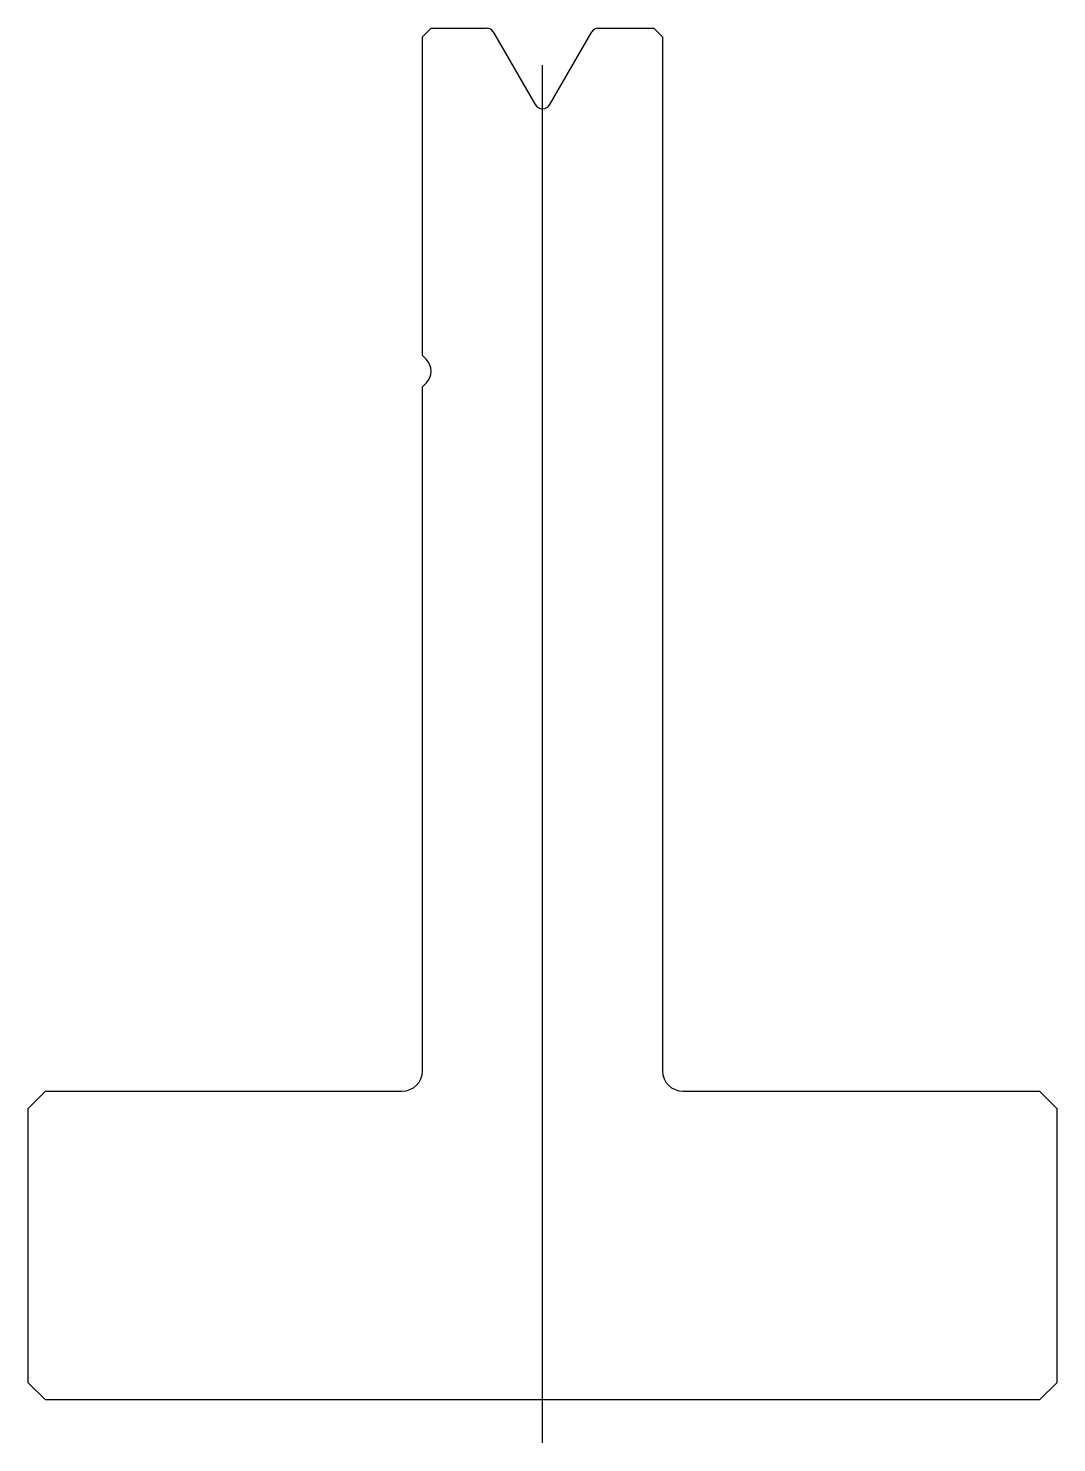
# Model space of a CAD drawing. Header units: metres. Extents: x -29.6 to 30.4, y -30.9 to 51.6.
import ezdxf

# ---------------------------------------------------------------- set-up
doc = ezdxf.new("R2010")
doc.units = ezdxf.units.M

msp = doc.modelspace()

# ---------------------------------------------------------------- linework, layer by layer
for p, q in [((-6.114859, 51.578639), (-6.614859, 51.078639)), ((-6.114859, 51.578639), (-2.8458, 51.578639)), ((-2.499389, 51.378639), (-0.047872, 47.132486)), ((0.818153, 47.132486), (3.269671, 51.378639)), ((3.616081, 51.578639), (6.885141, 51.578639)), ((7.385141, 51.078639), (6.885141, 51.578639)), ((-6.614859, 32.492852), (-6.614859, 51.078639)), ((7.385141, 51.078639), (7.385141, -9.221361)), ((0.385141, -30.921361), (0.385141, 49.425433)), ((-6.614859, 32.492852), (-6.407753, 32.285746)), ((-6.407753, 30.871532), (-6.614859, 30.664425)), ((-6.614859, -9.221361), (-6.614859, 30.664425)), ((-28.614859, -10.421361), (-29.614859, -11.421361)), ((-28.614859, -10.421361), (-7.814859, -10.421361)), ((8.585141, -10.421361), (29.385141, -10.421361)), ((30.385141, -11.421361), (29.385141, -10.421361)), ((-29.614859, -27.421361), (-29.614859, -11.421361)), ((30.385141, -11.421361), (30.385141, -27.421361)), ((-29.614859, -27.421361), (-28.614859, -28.421361)), ((29.385141, -28.421361), (30.385141, -27.421361)), ((29.385141, -28.421361), (-28.614859, -28.421361))]:
    msp.add_line(p, q)
for centre, radius, start, end in [((-2.8458, 51.178639), 0.4, 30, 90), ((3.616081, 51.178639), 0.4, 90, 150), ((0.385141, 47.382486), 0.5, 210, 330), ((-7.114859, 31.578639), 1, 315, 45), ((-7.814859, -9.221361), 1.2, 270, 0), ((8.585141, -9.221361), 1.2, 180, 270)]:
    msp.add_arc(centre, radius, start, end)

doc.saveas('drawing.dxf')
